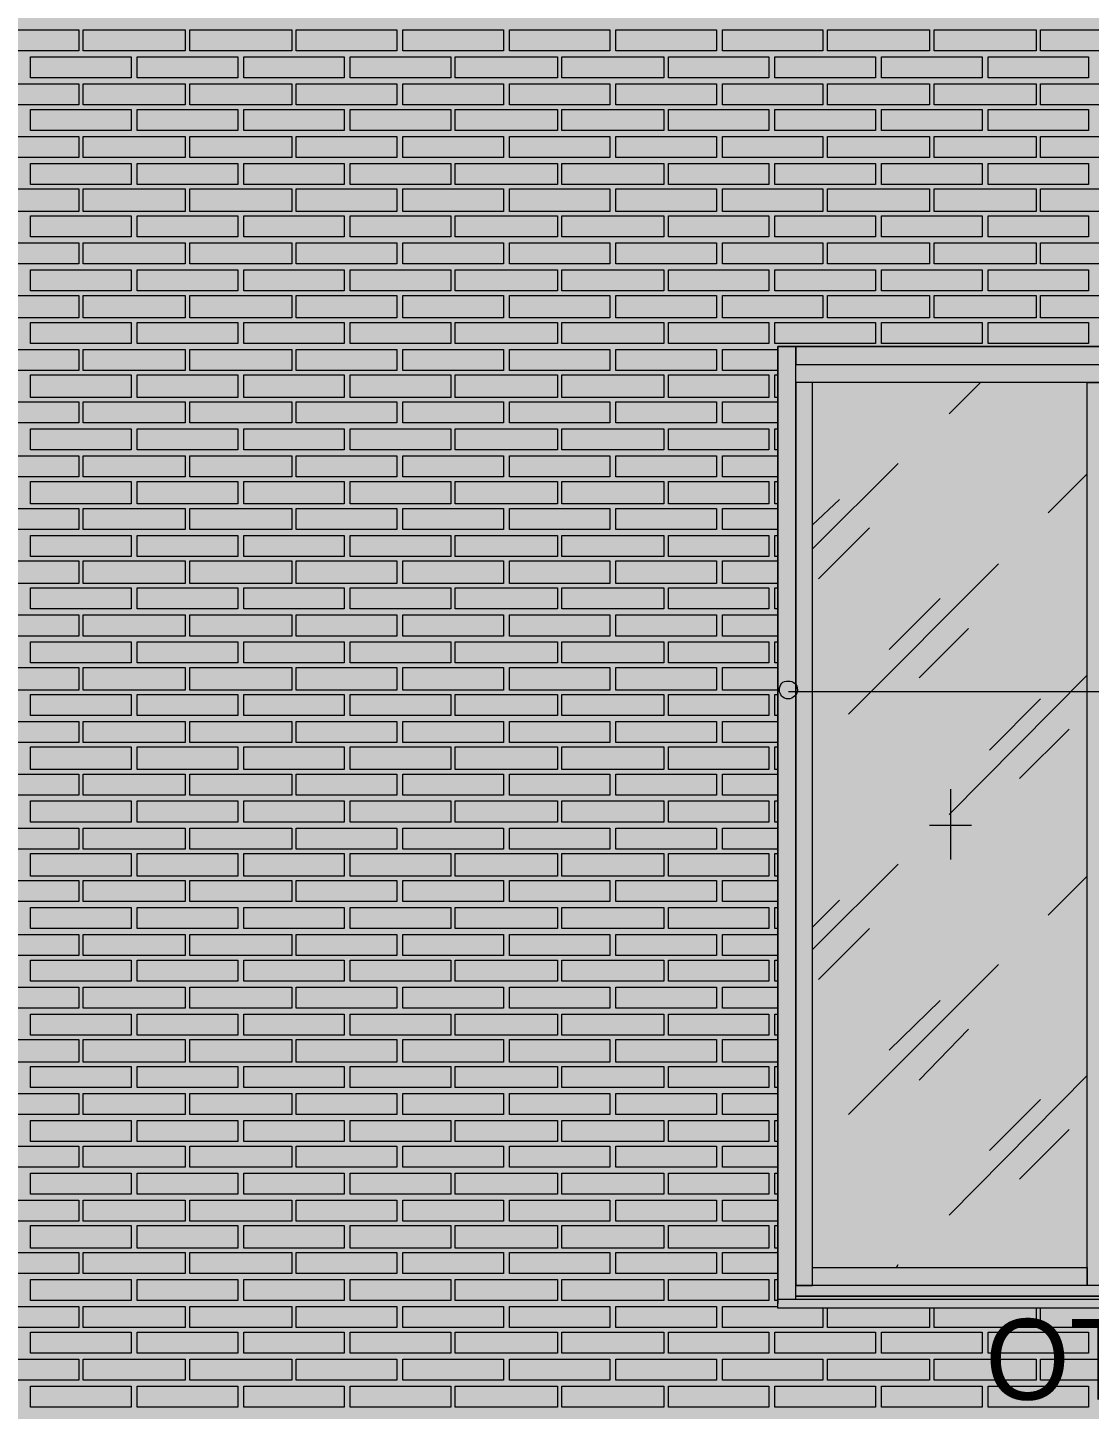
# Model space of a CAD drawing. Header units: millimetres. Extents: x -28928 to 100580, y -22867 to 36490.
# Drawn here: x 69002 to 71995, y 16595 to 20492 of the extents above; entities that cross this region are included whole.
import ezdxf

# ---------------------------------------------------------------- set-up
doc = ezdxf.new("R2010")
doc.units = ezdxf.units.MM
doc.layers.add('PDF _Геометрия', color=7, linetype='Continuous', true_color=0x8f8e8d)
doc.layers.add('PDF _Сплошная заливка', color=7, linetype='Continuous', true_color=0xffffff)
doc.layers.add('PDF _Текст', color=7, linetype='Continuous')

msp = doc.modelspace()

# ---------------------------------------------------------------- hatches: boundary and pattern name
at = {"layer": 'PDF _Сплошная заливка', "true_color": 0xdcd6cf, "transparency": 33554559}
msp.add_hatch(color=254, dxfattribs=at).paths.add_polyline_path([(64868.4, 16343.4), (64868.4, 19592.6), (66268.7, 19592.6), (66268.7, 16343.4), (82239.9, 16343.4), (82239.9, 30089.1), (52662.6, 30089.1), (52662.6, 16343.4), (62173.4, 16343.4), (62173.4, 19592.6), (64271.8, 19592.6), (64271.8, 16343.4)])

# ---------------------------------------------------------------- linework, layer by layer
at = {"layer": 'PDF _Геометрия', "lineweight": 9}
for points in [[(69145.7, 20485.3), (69145.7, 20426), (68862.2, 20426), (68862.2, 20485.3)], [(69446.1, 20485.3), (69446.1, 20426), (69158.4, 20426), (69158.4, 20485.3)], [(69746.4, 20485.3), (69746.4, 20426), (69458.7, 20426), (69458.7, 20485.3)], [(70042.6, 20485.3), (70042.6, 20426), (69759.1, 20426), (69759.1, 20485.3)], [(70343, 20485.3), (70343, 20426), (70059.5, 20426), (70059.5, 20485.3)], [(70643.4, 20485.3), (70643.4, 20426), (70359.9, 20426), (70359.9, 20485.3)], [(70943.7, 20485.3), (70943.7, 20426), (70660.3, 20426), (70660.3, 20485.3)], [(71244.1, 20485.3), (71244.1, 20426), (70960.7, 20426), (70960.7, 20485.3)], [(71544.5, 20485.3), (71544.5, 20426), (71256.8, 20426), (71256.8, 20485.3)], [(71844.9, 20485.3), (71844.9, 20426), (71557.2, 20426), (71557.2, 20485.3)], [(72141.1, 20485.3), (72141.1, 20426), (71857.6, 20426), (71857.6, 20485.3)], [(69293.7, 20349.9), (69154.1, 20349.9), (69010.3, 20349.9), (69010.3, 20409.1), (69154.1, 20409.1), (69293.7, 20409.1)], [(69594.1, 20349.9), (69450.3, 20349.9), (69310.7, 20349.9), (69310.7, 20409.1), (69450.3, 20409.1), (69594.1, 20409.1)], [(69894.5, 20349.9), (69750.7, 20349.9), (69611.1, 20349.9), (69611.1, 20409.1), (69750.7, 20409.1), (69894.5, 20409.1)], [(70194.9, 20349.9), (70051.1, 20349.9), (69911.4, 20349.9), (69911.4, 20409.1), (70051.1, 20409.1), (70194.9, 20409.1)], [(70495.3, 20349.9), (70351.4, 20349.9), (70207.6, 20349.9), (70207.6, 20409.1), (70351.4, 20409.1), (70495.3, 20409.1)], [(70795.7, 20349.9), (70651.8, 20349.9), (70508, 20349.9), (70508, 20409.1), (70651.8, 20409.1), (70795.7, 20409.1)], [(71091.8, 20349.9), (70952.2, 20349.9), (70808.4, 20349.9), (70808.4, 20409.1), (70952.2, 20409.1), (71091.8, 20409.1)], [(71392.2, 20349.9), (71252.6, 20349.9), (71108.7, 20349.9), (71108.7, 20409.1), (71252.6, 20409.1), (71392.2, 20409.1)], [(71692.6, 20349.9), (71553, 20349.9), (71409.1, 20349.9), (71409.1, 20409.1), (71553, 20409.1), (71692.6, 20409.1)], [(71993, 20349.9), (71849.1, 20349.9), (71709.5, 20349.9), (71709.5, 20409.1), (71849.1, 20409.1), (71993, 20409.1)], [(69145.7, 20333), (69145.7, 20273.7), (68862.2, 20273.7), (68862.2, 20333)], [(69446.1, 20333), (69446.1, 20273.7), (69158.4, 20273.7), (69158.4, 20333)], [(69746.4, 20333), (69746.4, 20273.7), (69458.7, 20273.7), (69458.7, 20333)], [(70042.6, 20333), (70042.6, 20273.7), (69759.1, 20273.7), (69759.1, 20333)], [(70343, 20333), (70343, 20273.7), (70059.5, 20273.7), (70059.5, 20333)], [(70643.4, 20333), (70643.4, 20273.7), (70359.9, 20273.7), (70359.9, 20333)], [(70943.7, 20333), (70943.7, 20273.7), (70660.3, 20273.7), (70660.3, 20333)], [(71244.1, 20333), (71244.1, 20273.7), (70960.7, 20273.7), (70960.7, 20333)], [(71544.5, 20333), (71544.5, 20273.7), (71256.8, 20273.7), (71256.8, 20333)], [(71844.9, 20333), (71844.9, 20273.7), (71557.2, 20273.7), (71557.2, 20333)], [(72141.1, 20333), (72141.1, 20273.7), (71857.6, 20273.7), (71857.6, 20333)], [(69293.7, 20201.8), (69154.1, 20201.8), (69010.3, 20201.8), (69010.3, 20261), (69154.1, 20261), (69293.7, 20261)], [(69594.1, 20201.8), (69450.3, 20201.8), (69310.7, 20201.8), (69310.7, 20261), (69450.3, 20261), (69594.1, 20261)], [(69894.5, 20201.8), (69750.7, 20201.8), (69611.1, 20201.8), (69611.1, 20261), (69750.7, 20261), (69894.5, 20261)], [(70194.9, 20201.8), (70051.1, 20201.8), (69911.4, 20201.8), (69911.4, 20261), (70051.1, 20261), (70194.9, 20261)], [(70495.3, 20201.8), (70351.4, 20201.8), (70207.6, 20201.8), (70207.6, 20261), (70351.4, 20261), (70495.3, 20261)], [(70795.7, 20201.8), (70651.8, 20201.8), (70508, 20201.8), (70508, 20261), (70651.8, 20261), (70795.7, 20261)], [(71091.8, 20201.8), (70952.2, 20201.8), (70808.4, 20201.8), (70808.4, 20261), (70952.2, 20261), (71091.8, 20261)], [(71392.2, 20201.8), (71252.6, 20201.8), (71108.7, 20201.8), (71108.7, 20261), (71252.6, 20261), (71392.2, 20261)], [(71692.6, 20201.8), (71553, 20201.8), (71409.1, 20201.8), (71409.1, 20261), (71553, 20261), (71692.6, 20261)], [(71993, 20201.8), (71849.1, 20201.8), (71709.5, 20201.8), (71709.5, 20261), (71849.1, 20261), (71993, 20261)], [(69145.7, 20184.9), (69145.7, 20125.7), (68862.2, 20125.7), (68862.2, 20184.9)], [(69446.1, 20184.9), (69446.1, 20125.7), (69158.4, 20125.7), (69158.4, 20184.9)], [(69746.4, 20184.9), (69746.4, 20125.7), (69458.7, 20125.7), (69458.7, 20184.9)], [(70042.6, 20184.9), (70042.6, 20125.7), (69759.1, 20125.7), (69759.1, 20184.9)], [(70343, 20184.9), (70343, 20125.7), (70059.5, 20125.7), (70059.5, 20184.9)], [(70643.4, 20184.9), (70643.4, 20125.7), (70359.9, 20125.7), (70359.9, 20184.9)], [(70943.7, 20184.9), (70943.7, 20125.7), (70660.3, 20125.7), (70660.3, 20184.9)], [(71244.1, 20184.9), (71244.1, 20125.7), (70960.7, 20125.7), (70960.7, 20184.9)], [(71544.5, 20184.9), (71544.5, 20125.7), (71256.8, 20125.7), (71256.8, 20184.9)], [(71844.9, 20184.9), (71844.9, 20125.7), (71557.2, 20125.7), (71557.2, 20184.9)], [(72141.1, 20184.9), (72141.1, 20125.7), (71857.6, 20125.7), (71857.6, 20184.9)], [(69293.7, 20049.5), (69154.1, 20049.5), (69010.3, 20049.5), (69010.3, 20108.7), (69154.1, 20108.7), (69293.7, 20108.7)], [(69594.1, 20049.5), (69450.3, 20049.5), (69310.7, 20049.5), (69310.7, 20108.7), (69450.3, 20108.7), (69594.1, 20108.7)], [(69894.5, 20049.5), (69750.7, 20049.5), (69611.1, 20049.5), (69611.1, 20108.7), (69750.7, 20108.7), (69894.5, 20108.7)], [(70194.9, 20049.5), (70051.1, 20049.5), (69911.4, 20049.5), (69911.4, 20108.7), (70051.1, 20108.7), (70194.9, 20108.7)], [(70495.3, 20049.5), (70351.4, 20049.5), (70207.6, 20049.5), (70207.6, 20108.7), (70351.4, 20108.7), (70495.3, 20108.7)], [(70795.7, 20049.5), (70651.8, 20049.5), (70508, 20049.5), (70508, 20108.7), (70651.8, 20108.7), (70795.7, 20108.7)], [(71091.8, 20049.5), (70952.2, 20049.5), (70808.4, 20049.5), (70808.4, 20108.7), (70952.2, 20108.7), (71091.8, 20108.7)], [(71392.2, 20049.5), (71252.6, 20049.5), (71108.7, 20049.5), (71108.7, 20108.7), (71252.6, 20108.7), (71392.2, 20108.7)], [(71692.6, 20049.5), (71553, 20049.5), (71409.1, 20049.5), (71409.1, 20108.7), (71553, 20108.7), (71692.6, 20108.7)], [(71993, 20049.5), (71849.1, 20049.5), (71709.5, 20049.5), (71709.5, 20108.7), (71849.1, 20108.7), (71993, 20108.7)], [(69145.7, 20036.8), (69145.7, 19973.4), (68862.2, 19973.4), (68862.2, 20036.8)], [(69446.1, 20036.8), (69446.1, 19973.4), (69158.4, 19973.4), (69158.4, 20036.8)], [(69746.4, 20036.8), (69746.4, 19973.4), (69458.7, 19973.4), (69458.7, 20036.8)], [(70042.6, 20036.8), (70042.6, 19973.4), (69759.1, 19973.4), (69759.1, 20036.8)], [(70343, 20036.8), (70343, 19973.4), (70059.5, 19973.4), (70059.5, 20036.8)], [(70643.4, 20036.8), (70643.4, 19973.4), (70359.9, 19973.4), (70359.9, 20036.8)], [(70943.7, 20036.8), (70943.7, 19973.4), (70660.3, 19973.4), (70660.3, 20036.8)], [(71244.1, 20036.8), (71244.1, 19973.4), (70960.7, 19973.4), (70960.7, 20036.8)], [(71544.5, 20036.8), (71544.5, 19973.4), (71256.8, 19973.4), (71256.8, 20036.8)], [(71844.9, 20036.8), (71844.9, 19973.4), (71557.2, 19973.4), (71557.2, 20036.8)], [(72141.1, 20036.8), (72141.1, 19973.4), (71857.6, 19973.4), (71857.6, 20036.8)], [(69293.7, 19901.4), (69154.1, 19901.4), (69010.3, 19901.4), (69010.3, 19960.7), (69154.1, 19960.7), (69293.7, 19960.7)], [(69594.1, 19901.4), (69450.3, 19901.4), (69310.7, 19901.4), (69310.7, 19960.7), (69450.3, 19960.7), (69594.1, 19960.7)], [(69894.5, 19901.4), (69750.7, 19901.4), (69611.1, 19901.4), (69611.1, 19960.7), (69750.7, 19960.7), (69894.5, 19960.7)], [(70194.9, 19901.4), (70051.1, 19901.4), (69911.4, 19901.4), (69911.4, 19960.7), (70051.1, 19960.7), (70194.9, 19960.7)], [(70495.3, 19901.4), (70351.4, 19901.4), (70207.6, 19901.4), (70207.6, 19960.7), (70351.4, 19960.7), (70495.3, 19960.7)], [(70795.7, 19901.4), (70651.8, 19901.4), (70508, 19901.4), (70508, 19960.7), (70651.8, 19960.7), (70795.7, 19960.7)], [(71091.8, 19901.4), (70952.2, 19901.4), (70808.4, 19901.4), (70808.4, 19960.7), (70952.2, 19960.7), (71091.8, 19960.7)], [(71392.2, 19901.4), (71252.6, 19901.4), (71108.7, 19901.4), (71108.7, 19960.7), (71252.6, 19960.7), (71392.2, 19960.7)], [(71692.6, 19901.4), (71553, 19901.4), (71409.1, 19901.4), (71409.1, 19960.7), (71553, 19960.7), (71692.6, 19960.7)], [(71993, 19901.4), (71849.1, 19901.4), (71709.5, 19901.4), (71709.5, 19960.7), (71849.1, 19960.7), (71993, 19960.7)], [(69145.7, 19884.5), (69145.7, 19825.3), (68862.2, 19825.3), (68862.2, 19884.5)], [(69446.1, 19884.5), (69446.1, 19825.3), (69158.4, 19825.3), (69158.4, 19884.5)], [(69746.4, 19884.5), (69746.4, 19825.3), (69458.7, 19825.3), (69458.7, 19884.5)], [(70042.6, 19884.5), (70042.6, 19825.3), (69759.1, 19825.3), (69759.1, 19884.5)], [(70343, 19884.5), (70343, 19825.3), (70059.5, 19825.3), (70059.5, 19884.5)], [(70643.4, 19884.5), (70643.4, 19825.3), (70359.9, 19825.3), (70359.9, 19884.5)], [(70943.7, 19884.5), (70943.7, 19825.3), (70660.3, 19825.3), (70660.3, 19884.5)], [(71244.1, 19884.5), (71244.1, 19825.3), (70960.7, 19825.3), (70960.7, 19884.5)], [(71544.5, 19884.5), (71544.5, 19825.3), (71256.8, 19825.3), (71256.8, 19884.5)], [(71844.9, 19884.5), (71844.9, 19825.3), (71557.2, 19825.3), (71557.2, 19884.5)], [(72141.1, 19884.5), (72141.1, 19825.3), (71857.6, 19825.3), (71857.6, 19884.5)], [(69293.7, 19749.1), (69154.1, 19749.1), (69010.3, 19749.1), (69010.3, 19808.4), (69154.1, 19808.4), (69293.7, 19808.4)], [(69594.1, 19749.1), (69450.3, 19749.1), (69310.7, 19749.1), (69310.7, 19808.4), (69450.3, 19808.4), (69594.1, 19808.4)], [(69894.5, 19749.1), (69750.7, 19749.1), (69611.1, 19749.1), (69611.1, 19808.4), (69750.7, 19808.4), (69894.5, 19808.4)], [(70194.9, 19749.1), (70051.1, 19749.1), (69911.4, 19749.1), (69911.4, 19808.4), (70051.1, 19808.4), (70194.9, 19808.4)], [(70495.3, 19749.1), (70351.4, 19749.1), (70207.6, 19749.1), (70207.6, 19808.4), (70351.4, 19808.4), (70495.3, 19808.4)], [(70795.7, 19749.1), (70651.8, 19749.1), (70508, 19749.1), (70508, 19808.4), (70651.8, 19808.4), (70795.7, 19808.4)], [(71091.8, 19749.1), (70952.2, 19749.1), (70808.4, 19749.1), (70808.4, 19808.4), (70952.2, 19808.4), (71091.8, 19808.4)], [(71392.2, 19749.1), (71252.6, 19749.1), (71108.7, 19749.1), (71108.7, 19808.4), (71252.6, 19808.4), (71392.2, 19808.4)], [(71692.6, 19749.1), (71553, 19749.1), (71409.1, 19749.1), (71409.1, 19808.4), (71553, 19808.4), (71692.6, 19808.4)], [(71993, 19749.1), (71849.1, 19749.1), (71709.5, 19749.1), (71709.5, 19808.4), (71849.1, 19808.4), (71993, 19808.4)], [(69145.7, 19736.4), (69145.7, 19673), (68862.2, 19673), (68862.2, 19736.4)], [(69446.1, 19736.4), (69446.1, 19673), (69158.4, 19673), (69158.4, 19736.4)], [(69746.4, 19736.4), (69746.4, 19673), (69458.7, 19673), (69458.7, 19736.4)], [(70042.6, 19736.4), (70042.6, 19673), (69759.1, 19673), (69759.1, 19736.4)], [(70343, 19736.4), (70343, 19673), (70059.5, 19673), (70059.5, 19736.4)], [(70643.4, 19736.4), (70643.4, 19673), (70359.9, 19673), (70359.9, 19736.4)], [(70943.7, 19736.4), (70943.7, 19673), (70660.3, 19673), (70660.3, 19736.4)], [(71244.1, 19736.4), (71244.1, 19673), (70960.7, 19673), (70960.7, 19736.4)], [(71544.5, 19736.4), (71544.5, 19673), (71256.8, 19673), (71256.8, 19736.4)], [(71844.9, 19736.4), (71844.9, 19673), (71557.2, 19673), (71557.2, 19736.4)], [(72141.1, 19736.4), (72141.1, 19673), (71857.6, 19673), (71857.6, 19736.4)], [(69293.7, 19601), (69154.1, 19601), (69010.3, 19601), (69010.3, 19660.3), (69154.1, 19660.3), (69293.7, 19660.3)], [(69594.1, 19601), (69450.3, 19601), (69310.7, 19601), (69310.7, 19660.3), (69450.3, 19660.3), (69594.1, 19660.3)], [(69894.5, 19601), (69750.7, 19601), (69611.1, 19601), (69611.1, 19660.3), (69750.7, 19660.3), (69894.5, 19660.3)], [(70194.9, 19601), (70051.1, 19601), (69911.4, 19601), (69911.4, 19660.3), (70051.1, 19660.3), (70194.9, 19660.3)], [(70495.3, 19601), (70351.4, 19601), (70207.6, 19601), (70207.6, 19660.3), (70351.4, 19660.3), (70495.3, 19660.3)], [(70795.7, 19601), (70651.8, 19601), (70508, 19601), (70508, 19660.3), (70651.8, 19660.3), (70795.7, 19660.3)], [(71091.8, 19601), (70952.2, 19601), (70808.4, 19601), (70808.4, 19660.3), (70952.2, 19660.3), (71091.8, 19660.3)], [(71392.2, 19601), (71252.6, 19601), (71108.7, 19601), (71108.7, 19660.3), (71252.6, 19660.3), (71392.2, 19660.3)], [(71692.6, 19601), (71553, 19601), (71409.1, 19601), (71409.1, 19660.3), (71553, 19660.3), (71692.6, 19660.3)], [(71993, 19601), (71849.1, 19601), (71709.5, 19601), (71709.5, 19660.3), (71849.1, 19660.3), (71993, 19660.3)], [(69145.7, 19584.1), (69145.7, 19524.9), (68862.2, 19524.9), (68862.2, 19584.1)], [(69446.1, 19584.1), (69446.1, 19524.9), (69158.4, 19524.9), (69158.4, 19584.1)], [(69746.4, 19584.1), (69746.4, 19524.9), (69458.7, 19524.9), (69458.7, 19584.1)], [(70042.6, 19584.1), (70042.6, 19524.9), (69759.1, 19524.9), (69759.1, 19584.1)], [(70343, 19584.1), (70343, 19524.9), (70059.5, 19524.9), (70059.5, 19584.1)], [(70643.4, 19584.1), (70643.4, 19524.9), (70359.9, 19524.9), (70359.9, 19584.1)], [(70943.7, 19584.1), (70943.7, 19524.9), (70660.3, 19524.9), (70660.3, 19584.1)], [(69293.7, 19448.7), (69154.1, 19448.7), (69010.3, 19448.7), (69010.3, 19512.2), (69154.1, 19512.2), (69293.7, 19512.2)], [(69594.1, 19448.7), (69450.3, 19448.7), (69310.7, 19448.7), (69310.7, 19512.2), (69450.3, 19512.2), (69594.1, 19512.2)], [(69894.5, 19448.7), (69750.7, 19448.7), (69611.1, 19448.7), (69611.1, 19512.2), (69750.7, 19512.2), (69894.5, 19512.2)], [(70194.9, 19448.7), (70051.1, 19448.7), (69911.4, 19448.7), (69911.4, 19512.2), (70051.1, 19512.2), (70194.9, 19512.2)], [(70495.3, 19448.7), (70351.4, 19448.7), (70207.6, 19448.7), (70207.6, 19512.2), (70351.4, 19512.2), (70495.3, 19512.2)], [(70795.7, 19448.7), (70651.8, 19448.7), (70508, 19448.7), (70508, 19512.2), (70651.8, 19512.2), (70795.7, 19512.2)], [(71091.8, 19448.7), (70952.2, 19448.7), (70808.4, 19448.7), (70808.4, 19512.2), (70952.2, 19512.2), (71091.8, 19512.2)], [(69145.7, 19436), (69145.7, 19376.8), (68862.2, 19376.8), (68862.2, 19436)], [(69446.1, 19436), (69446.1, 19376.8), (69158.4, 19376.8), (69158.4, 19436)], [(69746.4, 19436), (69746.4, 19376.8), (69458.7, 19376.8), (69458.7, 19436)], [(70042.6, 19436), (70042.6, 19376.8), (69759.1, 19376.8), (69759.1, 19436)], [(70343, 19436), (70343, 19376.8), (70059.5, 19376.8), (70059.5, 19436)], [(70643.4, 19436), (70643.4, 19376.8), (70359.9, 19376.8), (70359.9, 19436)], [(70943.7, 19436), (70943.7, 19376.8), (70660.3, 19376.8), (70660.3, 19436)], [(69293.7, 19300.7), (69154.1, 19300.7), (69010.3, 19300.7), (69010.3, 19359.9), (69154.1, 19359.9), (69293.7, 19359.9)], [(69594.1, 19300.7), (69450.3, 19300.7), (69310.7, 19300.7), (69310.7, 19359.9), (69450.3, 19359.9), (69594.1, 19359.9)], [(69894.5, 19300.7), (69750.7, 19300.7), (69611.1, 19300.7), (69611.1, 19359.9), (69750.7, 19359.9), (69894.5, 19359.9)], [(70194.9, 19300.7), (70051.1, 19300.7), (69911.4, 19300.7), (69911.4, 19359.9), (70051.1, 19359.9), (70194.9, 19359.9)], [(70495.3, 19300.7), (70351.4, 19300.7), (70207.6, 19300.7), (70207.6, 19359.9), (70351.4, 19359.9), (70495.3, 19359.9)], [(70795.7, 19300.7), (70651.8, 19300.7), (70508, 19300.7), (70508, 19359.9), (70651.8, 19359.9), (70795.7, 19359.9)], [(71091.8, 19300.7), (70952.2, 19300.7), (70808.4, 19300.7), (70808.4, 19359.9), (70952.2, 19359.9), (71091.8, 19359.9)], [(69145.7, 19283.7), (69145.7, 19224.5), (68862.2, 19224.5), (68862.2, 19283.7)], [(69446.1, 19283.7), (69446.1, 19224.5), (69158.4, 19224.5), (69158.4, 19283.7)], [(69746.4, 19283.7), (69746.4, 19224.5), (69458.7, 19224.5), (69458.7, 19283.7)], [(70042.6, 19283.7), (70042.6, 19224.5), (69759.1, 19224.5), (69759.1, 19283.7)], [(70343, 19283.7), (70343, 19224.5), (70059.5, 19224.5), (70059.5, 19283.7)], [(70643.4, 19283.7), (70643.4, 19224.5), (70359.9, 19224.5), (70359.9, 19283.7)], [(70943.7, 19283.7), (70943.7, 19224.5), (70660.3, 19224.5), (70660.3, 19283.7)], [(69293.7, 19148.4), (69154.1, 19148.4), (69010.3, 19148.4), (69010.3, 19211.8), (69154.1, 19211.8), (69293.7, 19211.8)], [(69594.1, 19148.4), (69450.3, 19148.4), (69310.7, 19148.4), (69310.7, 19211.8), (69450.3, 19211.8), (69594.1, 19211.8)], [(69894.5, 19148.4), (69750.7, 19148.4), (69611.1, 19148.4), (69611.1, 19211.8), (69750.7, 19211.8), (69894.5, 19211.8)], [(70194.9, 19148.4), (70051.1, 19148.4), (69911.4, 19148.4), (69911.4, 19211.8), (70051.1, 19211.8), (70194.9, 19211.8)], [(70495.3, 19148.4), (70351.4, 19148.4), (70207.6, 19148.4), (70207.6, 19211.8), (70351.4, 19211.8), (70495.3, 19211.8)], [(70795.7, 19148.4), (70651.8, 19148.4), (70508, 19148.4), (70508, 19211.8), (70651.8, 19211.8), (70795.7, 19211.8)], [(71091.8, 19148.4), (70952.2, 19148.4), (70808.4, 19148.4), (70808.4, 19211.8), (70952.2, 19211.8), (71091.8, 19211.8)], [(69145.7, 19135.7), (69145.7, 19076.4), (68862.2, 19076.4), (68862.2, 19135.7)], [(69446.1, 19135.7), (69446.1, 19076.4), (69158.4, 19076.4), (69158.4, 19135.7)], [(69746.4, 19135.7), (69746.4, 19076.4), (69458.7, 19076.4), (69458.7, 19135.7)], [(70042.6, 19135.7), (70042.6, 19076.4), (69759.1, 19076.4), (69759.1, 19135.7)], [(70343, 19135.7), (70343, 19076.4), (70059.5, 19076.4), (70059.5, 19135.7)], [(70643.4, 19135.7), (70643.4, 19076.4), (70359.9, 19076.4), (70359.9, 19135.7)], [(70943.7, 19135.7), (70943.7, 19076.4), (70660.3, 19076.4), (70660.3, 19135.7)], [(69293.7, 19000.3), (69154.1, 19000.3), (69010.3, 19000.3), (69010.3, 19059.5), (69154.1, 19059.5), (69293.7, 19059.5)], [(69594.1, 19000.3), (69450.3, 19000.3), (69310.7, 19000.3), (69310.7, 19059.5), (69450.3, 19059.5), (69594.1, 19059.5)], [(69894.5, 19000.3), (69750.7, 19000.3), (69611.1, 19000.3), (69611.1, 19059.5), (69750.7, 19059.5), (69894.5, 19059.5)], [(70194.9, 19000.3), (70051.1, 19000.3), (69911.4, 19000.3), (69911.4, 19059.5), (70051.1, 19059.5), (70194.9, 19059.5)], [(70495.3, 19000.3), (70351.4, 19000.3), (70207.6, 19000.3), (70207.6, 19059.5), (70351.4, 19059.5), (70495.3, 19059.5)], [(70795.7, 19000.3), (70651.8, 19000.3), (70508, 19000.3), (70508, 19059.5), (70651.8, 19059.5), (70795.7, 19059.5)], [(71091.8, 19000.3), (70952.2, 19000.3), (70808.4, 19000.3), (70808.4, 19059.5), (70952.2, 19059.5), (71091.8, 19059.5)], [(69145.7, 18987.6), (69145.7, 18924.1), (68862.2, 18924.1), (68862.2, 18987.6)], [(69446.1, 18987.6), (69446.1, 18924.1), (69158.4, 18924.1), (69158.4, 18987.6)], [(69746.4, 18987.6), (69746.4, 18924.1), (69458.7, 18924.1), (69458.7, 18987.6)], [(70042.6, 18987.6), (70042.6, 18924.1), (69759.1, 18924.1), (69759.1, 18987.6)], [(70343, 18987.6), (70343, 18924.1), (70059.5, 18924.1), (70059.5, 18987.6)], [(70643.4, 18987.6), (70643.4, 18924.1), (70359.9, 18924.1), (70359.9, 18987.6)], [(70943.7, 18987.6), (70943.7, 18924.1), (70660.3, 18924.1), (70660.3, 18987.6)], [(69293.7, 18852.2), (69154.1, 18852.2), (69010.3, 18852.2), (69010.3, 18911.4), (69154.1, 18911.4), (69293.7, 18911.4)], [(69594.1, 18852.2), (69450.3, 18852.2), (69310.7, 18852.2), (69310.7, 18911.4), (69450.3, 18911.4), (69594.1, 18911.4)], [(69894.5, 18852.2), (69750.7, 18852.2), (69611.1, 18852.2), (69611.1, 18911.4), (69750.7, 18911.4), (69894.5, 18911.4)], [(70194.9, 18852.2), (70051.1, 18852.2), (69911.4, 18852.2), (69911.4, 18911.4), (70051.1, 18911.4), (70194.9, 18911.4)], [(70495.3, 18852.2), (70351.4, 18852.2), (70207.6, 18852.2), (70207.6, 18911.4), (70351.4, 18911.4), (70495.3, 18911.4)], [(70795.7, 18852.2), (70651.8, 18852.2), (70508, 18852.2), (70508, 18911.4), (70651.8, 18911.4), (70795.7, 18911.4)], [(71091.8, 18852.2), (70952.2, 18852.2), (70808.4, 18852.2), (70808.4, 18911.4), (70952.2, 18911.4), (71091.8, 18911.4)], [(69145.7, 18835.3), (69145.7, 18776), (68862.2, 18776), (68862.2, 18835.3)], [(69446.1, 18835.3), (69446.1, 18776), (69158.4, 18776), (69158.4, 18835.3)], [(69746.4, 18835.3), (69746.4, 18776), (69458.7, 18776), (69458.7, 18835.3)], [(70042.6, 18835.3), (70042.6, 18776), (69759.1, 18776), (69759.1, 18835.3)], [(70343, 18835.3), (70343, 18776), (70059.5, 18776), (70059.5, 18835.3)], [(70643.4, 18835.3), (70643.4, 18776), (70359.9, 18776), (70359.9, 18835.3)], [(70943.7, 18835.3), (70943.7, 18776), (70660.3, 18776), (70660.3, 18835.3)], [(69293.7, 18699.9), (69154.1, 18699.9), (69010.3, 18699.9), (69010.3, 18759.1), (69154.1, 18759.1), (69293.7, 18759.1)], [(69594.1, 18699.9), (69450.3, 18699.9), (69310.7, 18699.9), (69310.7, 18759.1), (69450.3, 18759.1), (69594.1, 18759.1)], [(69894.5, 18699.9), (69750.7, 18699.9), (69611.1, 18699.9), (69611.1, 18759.1), (69750.7, 18759.1), (69894.5, 18759.1)], [(70194.9, 18699.9), (70051.1, 18699.9), (69911.4, 18699.9), (69911.4, 18759.1), (70051.1, 18759.1), (70194.9, 18759.1)], [(70495.3, 18699.9), (70351.4, 18699.9), (70207.6, 18699.9), (70207.6, 18759.1), (70351.4, 18759.1), (70495.3, 18759.1)], [(70795.7, 18699.9), (70651.8, 18699.9), (70508, 18699.9), (70508, 18759.1), (70651.8, 18759.1), (70795.7, 18759.1)], [(71091.8, 18699.9), (70952.2, 18699.9), (70808.4, 18699.9), (70808.4, 18759.1), (70952.2, 18759.1), (71091.8, 18759.1)], [(69145.7, 18687.2), (69145.7, 18623.7), (68862.2, 18623.7), (68862.2, 18687.2)], [(69446.1, 18687.2), (69446.1, 18623.7), (69158.4, 18623.7), (69158.4, 18687.2)], [(69746.4, 18687.2), (69746.4, 18623.7), (69458.7, 18623.7), (69458.7, 18687.2)], [(70042.6, 18687.2), (70042.6, 18623.7), (69759.1, 18623.7), (69759.1, 18687.2)], [(70343, 18687.2), (70343, 18623.7), (70059.5, 18623.7), (70059.5, 18687.2)], [(70643.4, 18687.2), (70643.4, 18623.7), (70359.9, 18623.7), (70359.9, 18687.2)], [(70943.7, 18687.2), (70943.7, 18623.7), (70660.3, 18623.7), (70660.3, 18687.2)], [(69293.7, 18551.8), (69154.1, 18551.8), (69010.3, 18551.8), (69010.3, 18611), (69154.1, 18611), (69293.7, 18611)], [(69594.1, 18551.8), (69450.3, 18551.8), (69310.7, 18551.8), (69310.7, 18611), (69450.3, 18611), (69594.1, 18611)], [(69894.5, 18551.8), (69750.7, 18551.8), (69611.1, 18551.8), (69611.1, 18611), (69750.7, 18611), (69894.5, 18611)], [(70194.9, 18551.8), (70051.1, 18551.8), (69911.4, 18551.8), (69911.4, 18611), (70051.1, 18611), (70194.9, 18611)], [(70495.3, 18551.8), (70351.4, 18551.8), (70207.6, 18551.8), (70207.6, 18611), (70351.4, 18611), (70495.3, 18611)], [(70795.7, 18551.8), (70651.8, 18551.8), (70508, 18551.8), (70508, 18611), (70651.8, 18611), (70795.7, 18611)], [(71091.8, 18551.8), (70952.2, 18551.8), (70808.4, 18551.8), (70808.4, 18611), (70952.2, 18611), (71091.8, 18611)], [(69145.7, 18534.9), (69145.7, 18475.7), (68862.2, 18475.7), (68862.2, 18534.9)], [(69446.1, 18534.9), (69446.1, 18475.7), (69158.4, 18475.7), (69158.4, 18534.9)], [(69746.4, 18534.9), (69746.4, 18475.7), (69458.7, 18475.7), (69458.7, 18534.9)], [(70042.6, 18534.9), (70042.6, 18475.7), (69759.1, 18475.7), (69759.1, 18534.9)], [(70343, 18534.9), (70343, 18475.7), (70059.5, 18475.7), (70059.5, 18534.9)], [(70643.4, 18534.9), (70643.4, 18475.7), (70359.9, 18475.7), (70359.9, 18534.9)], [(70943.7, 18534.9), (70943.7, 18475.7), (70660.3, 18475.7), (70660.3, 18534.9)], [(69293.7, 18399.5), (69154.1, 18399.5), (69010.3, 18399.5), (69010.3, 18463), (69154.1, 18463), (69293.7, 18463)], [(69594.1, 18399.5), (69450.3, 18399.5), (69310.7, 18399.5), (69310.7, 18463), (69450.3, 18463), (69594.1, 18463)], [(69894.5, 18399.5), (69750.7, 18399.5), (69611.1, 18399.5), (69611.1, 18463), (69750.7, 18463), (69894.5, 18463)], [(70194.9, 18399.5), (70051.1, 18399.5), (69911.4, 18399.5), (69911.4, 18463), (70051.1, 18463), (70194.9, 18463)], [(70495.3, 18399.5), (70351.4, 18399.5), (70207.6, 18399.5), (70207.6, 18463), (70351.4, 18463), (70495.3, 18463)], [(70795.7, 18399.5), (70651.8, 18399.5), (70508, 18399.5), (70508, 18463), (70651.8, 18463), (70795.7, 18463)], [(71091.8, 18399.5), (70952.2, 18399.5), (70808.4, 18399.5), (70808.4, 18463), (70952.2, 18463), (71091.8, 18463)], [(69145.7, 18386.8), (69145.7, 18327.6), (68862.2, 18327.6), (68862.2, 18386.8)], [(69446.1, 18386.8), (69446.1, 18327.6), (69158.4, 18327.6), (69158.4, 18386.8)], [(69746.4, 18386.8), (69746.4, 18327.6), (69458.7, 18327.6), (69458.7, 18386.8)], [(70042.6, 18386.8), (70042.6, 18327.6), (69759.1, 18327.6), (69759.1, 18386.8)], [(70343, 18386.8), (70343, 18327.6), (70059.5, 18327.6), (70059.5, 18386.8)], [(70643.4, 18386.8), (70643.4, 18327.6), (70359.9, 18327.6), (70359.9, 18386.8)], [(70943.7, 18386.8), (70943.7, 18327.6), (70660.3, 18327.6), (70660.3, 18386.8)], [(69293.7, 18251.4), (69154.1, 18251.4), (69010.3, 18251.4), (69010.3, 18310.7), (69154.1, 18310.7), (69293.7, 18310.7)], [(69594.1, 18251.4), (69450.3, 18251.4), (69310.7, 18251.4), (69310.7, 18310.7), (69450.3, 18310.7), (69594.1, 18310.7)], [(69894.5, 18251.4), (69750.7, 18251.4), (69611.1, 18251.4), (69611.1, 18310.7), (69750.7, 18310.7), (69894.5, 18310.7)], [(70194.9, 18251.4), (70051.1, 18251.4), (69911.4, 18251.4), (69911.4, 18310.7), (70051.1, 18310.7), (70194.9, 18310.7)], [(70495.3, 18251.4), (70351.4, 18251.4), (70207.6, 18251.4), (70207.6, 18310.7), (70351.4, 18310.7), (70495.3, 18310.7)], [(70795.7, 18251.4), (70651.8, 18251.4), (70508, 18251.4), (70508, 18310.7), (70651.8, 18310.7), (70795.7, 18310.7)], [(71091.8, 18251.4), (70952.2, 18251.4), (70808.4, 18251.4), (70808.4, 18310.7), (70952.2, 18310.7), (71091.8, 18310.7)], [(69145.7, 18234.5), (69145.7, 18175.3), (68862.2, 18175.3), (68862.2, 18234.5)], [(69446.1, 18234.5), (69446.1, 18175.3), (69158.4, 18175.3), (69158.4, 18234.5)], [(69746.4, 18234.5), (69746.4, 18175.3), (69458.7, 18175.3), (69458.7, 18234.5)], [(70042.6, 18234.5), (70042.6, 18175.3), (69759.1, 18175.3), (69759.1, 18234.5)], [(70343, 18234.5), (70343, 18175.3), (70059.5, 18175.3), (70059.5, 18234.5)], [(70643.4, 18234.5), (70643.4, 18175.3), (70359.9, 18175.3), (70359.9, 18234.5)], [(70943.7, 18234.5), (70943.7, 18175.3), (70660.3, 18175.3), (70660.3, 18234.5)], [(69293.7, 18099.1), (69154.1, 18099.1), (69010.3, 18099.1), (69010.3, 18162.6), (69154.1, 18162.6), (69293.7, 18162.6)], [(69594.1, 18099.1), (69450.3, 18099.1), (69310.7, 18099.1), (69310.7, 18162.6), (69450.3, 18162.6), (69594.1, 18162.6)], [(69894.5, 18099.1), (69750.7, 18099.1), (69611.1, 18099.1), (69611.1, 18162.6), (69750.7, 18162.6), (69894.5, 18162.6)], [(70194.9, 18099.1), (70051.1, 18099.1), (69911.4, 18099.1), (69911.4, 18162.6), (70051.1, 18162.6), (70194.9, 18162.6)], [(70495.3, 18099.1), (70351.4, 18099.1), (70207.6, 18099.1), (70207.6, 18162.6), (70351.4, 18162.6), (70495.3, 18162.6)], [(70795.7, 18099.1), (70651.8, 18099.1), (70508, 18099.1), (70508, 18162.6), (70651.8, 18162.6), (70795.7, 18162.6)], [(71091.8, 18099.1), (70952.2, 18099.1), (70808.4, 18099.1), (70808.4, 18162.6), (70952.2, 18162.6), (71091.8, 18162.6)], [(69145.7, 18086.4), (69145.7, 18027.2), (68862.2, 18027.2), (68862.2, 18086.4)], [(69446.1, 18086.4), (69446.1, 18027.2), (69158.4, 18027.2), (69158.4, 18086.4)], [(69746.4, 18086.4), (69746.4, 18027.2), (69458.7, 18027.2), (69458.7, 18086.4)], [(70042.6, 18086.4), (70042.6, 18027.2), (69759.1, 18027.2), (69759.1, 18086.4)], [(70343, 18086.4), (70343, 18027.2), (70059.5, 18027.2), (70059.5, 18086.4)], [(70643.4, 18086.4), (70643.4, 18027.2), (70359.9, 18027.2), (70359.9, 18086.4)], [(70943.7, 18086.4), (70943.7, 18027.2), (70660.3, 18027.2), (70660.3, 18086.4)], [(69293.7, 17951), (69154.1, 17951), (69010.3, 17951), (69010.3, 18010.3), (69154.1, 18010.3), (69293.7, 18010.3)], [(69594.1, 17951), (69450.3, 17951), (69310.7, 17951), (69310.7, 18010.3), (69450.3, 18010.3), (69594.1, 18010.3)], [(69894.5, 17951), (69750.7, 17951), (69611.1, 17951), (69611.1, 18010.3), (69750.7, 18010.3), (69894.5, 18010.3)], [(70194.9, 17951), (70051.1, 17951), (69911.4, 17951), (69911.4, 18010.3), (70051.1, 18010.3), (70194.9, 18010.3)], [(70495.3, 17951), (70351.4, 17951), (70207.6, 17951), (70207.6, 18010.3), (70351.4, 18010.3), (70495.3, 18010.3)], [(70795.7, 17951), (70651.8, 17951), (70508, 17951), (70508, 18010.3), (70651.8, 18010.3), (70795.7, 18010.3)], [(71091.8, 17951), (70952.2, 17951), (70808.4, 17951), (70808.4, 18010.3), (70952.2, 18010.3), (71091.8, 18010.3)], [(69145.7, 17934.1), (69145.7, 17874.9), (68862.2, 17874.9), (68862.2, 17934.1)], [(69446.1, 17934.1), (69446.1, 17874.9), (69158.4, 17874.9), (69158.4, 17934.1)], [(69746.4, 17934.1), (69746.4, 17874.9), (69458.7, 17874.9), (69458.7, 17934.1)], [(70042.6, 17934.1), (70042.6, 17874.9), (69759.1, 17874.9), (69759.1, 17934.1)], [(70343, 17934.1), (70343, 17874.9), (70059.5, 17874.9), (70059.5, 17934.1)], [(70643.4, 17934.1), (70643.4, 17874.9), (70359.9, 17874.9), (70359.9, 17934.1)], [(70943.7, 17934.1), (70943.7, 17874.9), (70660.3, 17874.9), (70660.3, 17934.1)], [(69293.7, 17803), (69154.1, 17803), (69010.3, 17803), (69010.3, 17862.2), (69154.1, 17862.2), (69293.7, 17862.2)], [(69594.1, 17803), (69450.3, 17803), (69310.7, 17803), (69310.7, 17862.2), (69450.3, 17862.2), (69594.1, 17862.2)], [(69894.5, 17803), (69750.7, 17803), (69611.1, 17803), (69611.1, 17862.2), (69750.7, 17862.2), (69894.5, 17862.2)], [(70194.9, 17803), (70051.1, 17803), (69911.4, 17803), (69911.4, 17862.2), (70051.1, 17862.2), (70194.9, 17862.2)], [(70495.3, 17803), (70351.4, 17803), (70207.6, 17803), (70207.6, 17862.2), (70351.4, 17862.2), (70495.3, 17862.2)], [(70795.7, 17803), (70651.8, 17803), (70508, 17803), (70508, 17862.2), (70651.8, 17862.2), (70795.7, 17862.2)], [(71091.8, 17803), (70952.2, 17803), (70808.4, 17803), (70808.4, 17862.2), (70952.2, 17862.2), (71091.8, 17862.2)], [(69145.7, 17786), (69145.7, 17726.8), (68862.2, 17726.8), (68862.2, 17786)], [(69446.1, 17786), (69446.1, 17726.8), (69158.4, 17726.8), (69158.4, 17786)], [(69746.4, 17786), (69746.4, 17726.8), (69458.7, 17726.8), (69458.7, 17786)], [(70042.6, 17786), (70042.6, 17726.8), (69759.1, 17726.8), (69759.1, 17786)], [(70343, 17786), (70343, 17726.8), (70059.5, 17726.8), (70059.5, 17786)], [(70643.4, 17786), (70643.4, 17726.8), (70359.9, 17726.8), (70359.9, 17786)], [(70943.7, 17786), (70943.7, 17726.8), (70660.3, 17726.8), (70660.3, 17786)], [(69293.7, 17650.7), (69154.1, 17650.7), (69010.3, 17650.7), (69010.3, 17709.9), (69154.1, 17709.9), (69293.7, 17709.9)], [(69594.1, 17650.7), (69450.3, 17650.7), (69310.7, 17650.7), (69310.7, 17709.9), (69450.3, 17709.9), (69594.1, 17709.9)], [(69894.5, 17650.7), (69750.7, 17650.7), (69611.1, 17650.7), (69611.1, 17709.9), (69750.7, 17709.9), (69894.5, 17709.9)], [(70194.9, 17650.7), (70051.1, 17650.7), (69911.4, 17650.7), (69911.4, 17709.9), (70051.1, 17709.9), (70194.9, 17709.9)], [(70495.3, 17650.7), (70351.4, 17650.7), (70207.6, 17650.7), (70207.6, 17709.9), (70351.4, 17709.9), (70495.3, 17709.9)], [(70795.7, 17650.7), (70651.8, 17650.7), (70508, 17650.7), (70508, 17709.9), (70651.8, 17709.9), (70795.7, 17709.9)], [(71091.8, 17650.7), (70952.2, 17650.7), (70808.4, 17650.7), (70808.4, 17709.9), (70952.2, 17709.9), (71091.8, 17709.9)], [(69145.7, 17638), (69145.7, 17574.5), (68862.2, 17574.5), (68862.2, 17638)], [(69446.1, 17638), (69446.1, 17574.5), (69158.4, 17574.5), (69158.4, 17638)], [(69746.4, 17638), (69746.4, 17574.5), (69458.7, 17574.5), (69458.7, 17638)], [(70042.6, 17638), (70042.6, 17574.5), (69759.1, 17574.5), (69759.1, 17638)], [(70343, 17638), (70343, 17574.5), (70059.5, 17574.5), (70059.5, 17638)], [(70643.4, 17638), (70643.4, 17574.5), (70359.9, 17574.5), (70359.9, 17638)], [(70943.7, 17638), (70943.7, 17574.5), (70660.3, 17574.5), (70660.3, 17638)], [(69293.7, 17502.6), (69154.1, 17502.6), (69010.3, 17502.6), (69010.3, 17561.8), (69154.1, 17561.8), (69293.7, 17561.8)], [(69594.1, 17502.6), (69450.3, 17502.6), (69310.7, 17502.6), (69310.7, 17561.8), (69450.3, 17561.8), (69594.1, 17561.8)], [(69894.5, 17502.6), (69750.7, 17502.6), (69611.1, 17502.6), (69611.1, 17561.8), (69750.7, 17561.8), (69894.5, 17561.8)], [(70194.9, 17502.6), (70051.1, 17502.6), (69911.4, 17502.6), (69911.4, 17561.8), (70051.1, 17561.8), (70194.9, 17561.8)], [(70495.3, 17502.6), (70351.4, 17502.6), (70207.6, 17502.6), (70207.6, 17561.8), (70351.4, 17561.8), (70495.3, 17561.8)], [(70795.7, 17502.6), (70651.8, 17502.6), (70508, 17502.6), (70508, 17561.8), (70651.8, 17561.8), (70795.7, 17561.8)], [(71091.8, 17502.6), (70952.2, 17502.6), (70808.4, 17502.6), (70808.4, 17561.8), (70952.2, 17561.8), (71091.8, 17561.8)], [(69145.7, 17485.7), (69145.7, 17426.4), (68862.2, 17426.4), (68862.2, 17485.7)], [(69446.1, 17485.7), (69446.1, 17426.4), (69158.4, 17426.4), (69158.4, 17485.7)], [(69746.4, 17485.7), (69746.4, 17426.4), (69458.7, 17426.4), (69458.7, 17485.7)], [(70042.6, 17485.7), (70042.6, 17426.4), (69759.1, 17426.4), (69759.1, 17485.7)], [(70343, 17485.7), (70343, 17426.4), (70059.5, 17426.4), (70059.5, 17485.7)], [(70643.4, 17485.7), (70643.4, 17426.4), (70359.9, 17426.4), (70359.9, 17485.7)], [(70943.7, 17485.7), (70943.7, 17426.4), (70660.3, 17426.4), (70660.3, 17485.7)], [(69293.7, 17350.3), (69154.1, 17350.3), (69010.3, 17350.3), (69010.3, 17409.5), (69154.1, 17409.5), (69293.7, 17409.5)], [(69594.1, 17350.3), (69450.3, 17350.3), (69310.7, 17350.3), (69310.7, 17409.5), (69450.3, 17409.5), (69594.1, 17409.5)], [(69894.5, 17350.3), (69750.7, 17350.3), (69611.1, 17350.3), (69611.1, 17409.5), (69750.7, 17409.5), (69894.5, 17409.5)], [(70194.9, 17350.3), (70051.1, 17350.3), (69911.4, 17350.3), (69911.4, 17409.5), (70051.1, 17409.5), (70194.9, 17409.5)], [(70495.3, 17350.3), (70351.4, 17350.3), (70207.6, 17350.3), (70207.6, 17409.5), (70351.4, 17409.5), (70495.3, 17409.5)], [(70795.7, 17350.3), (70651.8, 17350.3), (70508, 17350.3), (70508, 17409.5), (70651.8, 17409.5), (70795.7, 17409.5)], [(71091.8, 17350.3), (70952.2, 17350.3), (70808.4, 17350.3), (70808.4, 17409.5), (70952.2, 17409.5), (71091.8, 17409.5)], [(69145.7, 17337.6), (69145.7, 17278.4), (68862.2, 17278.4), (68862.2, 17337.6)], [(69446.1, 17337.6), (69446.1, 17278.4), (69158.4, 17278.4), (69158.4, 17337.6)], [(69746.4, 17337.6), (69746.4, 17278.4), (69458.7, 17278.4), (69458.7, 17337.6)], [(70042.6, 17337.6), (70042.6, 17278.4), (69759.1, 17278.4), (69759.1, 17337.6)], [(70343, 17337.6), (70343, 17278.4), (70059.5, 17278.4), (70059.5, 17337.6)], [(70643.4, 17337.6), (70643.4, 17278.4), (70359.9, 17278.4), (70359.9, 17337.6)], [(70943.7, 17337.6), (70943.7, 17278.4), (70660.3, 17278.4), (70660.3, 17337.6)], [(69293.7, 17202.2), (69154.1, 17202.2), (69010.3, 17202.2), (69010.3, 17261.4), (69154.1, 17261.4), (69293.7, 17261.4)], [(69594.1, 17202.2), (69450.3, 17202.2), (69310.7, 17202.2), (69310.7, 17261.4), (69450.3, 17261.4), (69594.1, 17261.4)], [(69894.5, 17202.2), (69750.7, 17202.2), (69611.1, 17202.2), (69611.1, 17261.4), (69750.7, 17261.4), (69894.5, 17261.4)], [(70194.9, 17202.2), (70051.1, 17202.2), (69911.4, 17202.2), (69911.4, 17261.4), (70051.1, 17261.4), (70194.9, 17261.4)], [(70495.3, 17202.2), (70351.4, 17202.2), (70207.6, 17202.2), (70207.6, 17261.4), (70351.4, 17261.4), (70495.3, 17261.4)], [(70795.7, 17202.2), (70651.8, 17202.2), (70508, 17202.2), (70508, 17261.4), (70651.8, 17261.4), (70795.7, 17261.4)], [(71091.8, 17202.2), (70952.2, 17202.2), (70808.4, 17202.2), (70808.4, 17261.4), (70952.2, 17261.4), (71091.8, 17261.4)], [(69145.7, 17185.3), (69145.7, 17126), (68862.2, 17126), (68862.2, 17185.3)], [(69446.1, 17185.3), (69446.1, 17126), (69158.4, 17126), (69158.4, 17185.3)], [(69746.4, 17185.3), (69746.4, 17126), (69458.7, 17126), (69458.7, 17185.3)], [(70042.6, 17185.3), (70042.6, 17126), (69759.1, 17126), (69759.1, 17185.3)], [(70343, 17185.3), (70343, 17126), (70059.5, 17126), (70059.5, 17185.3)], [(70643.4, 17185.3), (70643.4, 17126), (70359.9, 17126), (70359.9, 17185.3)], [(70943.7, 17185.3), (70943.7, 17126), (70660.3, 17126), (70660.3, 17185.3)], [(69293.7, 17049.9), (69154.1, 17049.9), (69010.3, 17049.9), (69010.3, 17113.4), (69154.1, 17113.4), (69293.7, 17113.4)], [(69594.1, 17049.9), (69450.3, 17049.9), (69310.7, 17049.9), (69310.7, 17113.4), (69450.3, 17113.4), (69594.1, 17113.4)], [(69894.5, 17049.9), (69750.7, 17049.9), (69611.1, 17049.9), (69611.1, 17113.4), (69750.7, 17113.4), (69894.5, 17113.4)], [(70194.9, 17049.9), (70051.1, 17049.9), (69911.4, 17049.9), (69911.4, 17113.4), (70051.1, 17113.4), (70194.9, 17113.4)], [(70495.3, 17049.9), (70351.4, 17049.9), (70207.6, 17049.9), (70207.6, 17113.4), (70351.4, 17113.4), (70495.3, 17113.4)], [(70795.7, 17049.9), (70651.8, 17049.9), (70508, 17049.9), (70508, 17113.4), (70651.8, 17113.4), (70795.7, 17113.4)], [(71091.8, 17049.9), (70952.2, 17049.9), (70808.4, 17049.9), (70808.4, 17113.4), (70952.2, 17113.4), (71091.8, 17113.4)], [(69145.7, 17037.2), (69145.7, 16978), (68862.2, 16978), (68862.2, 17037.2)], [(69446.1, 17037.2), (69446.1, 16978), (69158.4, 16978), (69158.4, 17037.2)], [(69746.4, 17037.2), (69746.4, 16978), (69458.7, 16978), (69458.7, 17037.2)], [(70042.6, 17037.2), (70042.6, 16978), (69759.1, 16978), (69759.1, 17037.2)], [(70343, 17037.2), (70343, 16978), (70059.5, 16978), (70059.5, 17037.2)], [(70643.4, 17037.2), (70643.4, 16978), (70359.9, 16978), (70359.9, 17037.2)], [(70943.7, 17037.2), (70943.7, 16978), (70660.3, 16978), (70660.3, 17037.2)], [(69293.7, 16901.8), (69154.1, 16901.8), (69010.3, 16901.8), (69010.3, 16961), (69154.1, 16961), (69293.7, 16961)], [(69594.1, 16901.8), (69450.3, 16901.8), (69310.7, 16901.8), (69310.7, 16961), (69450.3, 16961), (69594.1, 16961)], [(69894.5, 16901.8), (69750.7, 16901.8), (69611.1, 16901.8), (69611.1, 16961), (69750.7, 16961), (69894.5, 16961)], [(70194.9, 16901.8), (70051.1, 16901.8), (69911.4, 16901.8), (69911.4, 16961), (70051.1, 16961), (70194.9, 16961)], [(70495.3, 16901.8), (70351.4, 16901.8), (70207.6, 16901.8), (70207.6, 16961), (70351.4, 16961), (70495.3, 16961)], [(70795.7, 16901.8), (70651.8, 16901.8), (70508, 16901.8), (70508, 16961), (70651.8, 16961), (70795.7, 16961)], [(71091.8, 16901.8), (70952.2, 16901.8), (70808.4, 16901.8), (70808.4, 16961), (70952.2, 16961), (71091.8, 16961)], [(69145.7, 16884.9), (69145.7, 16825.7), (68862.2, 16825.7), (68862.2, 16884.9)], [(69446.1, 16884.9), (69446.1, 16825.7), (69158.4, 16825.7), (69158.4, 16884.9)], [(69746.4, 16884.9), (69746.4, 16825.7), (69458.7, 16825.7), (69458.7, 16884.9)], [(70042.6, 16884.9), (70042.6, 16825.7), (69759.1, 16825.7), (69759.1, 16884.9)], [(70343, 16884.9), (70343, 16825.7), (70059.5, 16825.7), (70059.5, 16884.9)], [(70643.4, 16884.9), (70643.4, 16825.7), (70359.9, 16825.7), (70359.9, 16884.9)], [(70943.7, 16884.9), (70943.7, 16825.7), (70660.3, 16825.7), (70660.3, 16884.9)], [(69293.7, 16753.7), (69154.1, 16753.7), (69010.3, 16753.7), (69010.3, 16813), (69154.1, 16813), (69293.7, 16813)], [(69594.1, 16753.7), (69450.3, 16753.7), (69310.7, 16753.7), (69310.7, 16813), (69450.3, 16813), (69594.1, 16813)], [(69894.5, 16753.7), (69750.7, 16753.7), (69611.1, 16753.7), (69611.1, 16813), (69750.7, 16813), (69894.5, 16813)], [(70194.9, 16753.7), (70051.1, 16753.7), (69911.4, 16753.7), (69911.4, 16813), (70051.1, 16813), (70194.9, 16813)], [(70495.3, 16753.7), (70351.4, 16753.7), (70207.6, 16753.7), (70207.6, 16813), (70351.4, 16813), (70495.3, 16813)], [(70795.7, 16753.7), (70651.8, 16753.7), (70508, 16753.7), (70508, 16813), (70651.8, 16813), (70795.7, 16813)], [(71091.8, 16753.7), (70952.2, 16753.7), (70808.4, 16753.7), (70808.4, 16813), (70952.2, 16813), (71091.8, 16813)], [(71392.2, 16753.7), (71252.6, 16753.7), (71108.7, 16753.7), (71108.7, 16813), (71252.6, 16813), (71392.2, 16813)], [(71692.6, 16753.7), (71553, 16753.7), (71409.1, 16753.7), (71409.1, 16813), (71553, 16813), (71692.6, 16813)], [(71993, 16753.7), (71849.1, 16753.7), (71709.5, 16753.7), (71709.5, 16813), (71849.1, 16813), (71993, 16813)], [(69145.7, 16736.8), (69145.7, 16677.6), (68862.2, 16677.6), (68862.2, 16736.8)], [(69446.1, 16736.8), (69446.1, 16677.6), (69158.4, 16677.6), (69158.4, 16736.8)], [(69746.4, 16736.8), (69746.4, 16677.6), (69458.7, 16677.6), (69458.7, 16736.8)], [(70042.6, 16736.8), (70042.6, 16677.6), (69759.1, 16677.6), (69759.1, 16736.8)], [(70343, 16736.8), (70343, 16677.6), (70059.5, 16677.6), (70059.5, 16736.8)], [(70643.4, 16736.8), (70643.4, 16677.6), (70359.9, 16677.6), (70359.9, 16736.8)], [(70943.7, 16736.8), (70943.7, 16677.6), (70660.3, 16677.6), (70660.3, 16736.8)], [(71244.1, 16736.8), (71244.1, 16677.6), (70960.7, 16677.6), (70960.7, 16736.8)], [(71544.5, 16736.8), (71544.5, 16677.6), (71256.8, 16677.6), (71256.8, 16736.8)], [(71844.9, 16736.8), (71844.9, 16677.6), (71557.2, 16677.6), (71557.2, 16736.8)], [(72141.1, 16736.8), (72141.1, 16677.6), (71857.6, 16677.6), (71857.6, 16736.8)], [(69293.7, 16601.4), (69154.1, 16601.4), (69010.3, 16601.4), (69010.3, 16660.7), (69154.1, 16660.7), (69293.7, 16660.7)], [(69594.1, 16601.4), (69450.3, 16601.4), (69310.7, 16601.4), (69310.7, 16660.7), (69450.3, 16660.7), (69594.1, 16660.7)], [(69894.5, 16601.4), (69750.7, 16601.4), (69611.1, 16601.4), (69611.1, 16660.7), (69750.7, 16660.7), (69894.5, 16660.7)], [(70194.9, 16601.4), (70051.1, 16601.4), (69911.4, 16601.4), (69911.4, 16660.7), (70051.1, 16660.7), (70194.9, 16660.7)], [(70495.3, 16601.4), (70351.4, 16601.4), (70207.6, 16601.4), (70207.6, 16660.7), (70351.4, 16660.7), (70495.3, 16660.7)], [(70795.7, 16601.4), (70651.8, 16601.4), (70508, 16601.4), (70508, 16660.7), (70651.8, 16660.7), (70795.7, 16660.7)], [(71091.8, 16601.4), (70952.2, 16601.4), (70808.4, 16601.4), (70808.4, 16660.7), (70952.2, 16660.7), (71091.8, 16660.7)], [(71392.2, 16601.4), (71252.6, 16601.4), (71108.7, 16601.4), (71108.7, 16660.7), (71252.6, 16660.7), (71392.2, 16660.7)], [(71692.6, 16601.4), (71553, 16601.4), (71409.1, 16601.4), (71409.1, 16660.7), (71553, 16660.7), (71692.6, 16660.7)], [(71993, 16601.4), (71849.1, 16601.4), (71709.5, 16601.4), (71709.5, 16660.7), (71849.1, 16660.7), (71993, 16660.7)]]:
    msp.add_lwpolyline(points, close=True, dxfattribs=at)
for points in [[(71117.2, 19524.9), (70960.7, 19524.9), (70960.7, 19584.1), (71117.2, 19584.1)], [(71117.2, 19448.7), (71108.7, 19448.7), (71108.7, 19512.2), (71117.2, 19512.2)], [(71117.2, 19376.8), (70960.7, 19376.8), (70960.7, 19436), (71117.2, 19436)], [(71117.2, 19300.7), (71108.7, 19300.7), (71108.7, 19359.9), (71117.2, 19359.9)], [(71117.2, 19224.5), (70960.7, 19224.5), (70960.7, 19283.7), (71117.2, 19283.7)], [(71117.2, 19148.4), (71108.7, 19148.4), (71108.7, 19211.8), (71117.2, 19211.8)], [(71117.2, 19076.4), (70960.7, 19076.4), (70960.7, 19135.7), (71117.2, 19135.7)], [(71117.2, 19000.3), (71108.7, 19000.3), (71108.7, 19059.5), (71117.2, 19059.5)], [(71117.2, 18924.1), (70960.7, 18924.1), (70960.7, 18987.6), (71117.2, 18987.6)], [(71117.2, 18852.2), (71108.7, 18852.2), (71108.7, 18911.4), (71117.2, 18911.4)], [(71117.2, 18776), (70960.7, 18776), (70960.7, 18835.3), (71117.2, 18835.3)], [(71117.2, 18699.9), (71108.7, 18699.9), (71108.7, 18759.1), (71117.2, 18759.1)], [(71117.2, 18623.7), (70960.7, 18623.7), (70960.7, 18687.2), (71117.2, 18687.2)], [(71117.2, 18551.8), (71108.7, 18551.8), (71108.7, 18611), (71117.2, 18611)], [(71117.2, 18475.7), (70960.7, 18475.7), (70960.7, 18534.9), (71117.2, 18534.9)], [(71117.2, 18399.5), (71108.7, 18399.5), (71108.7, 18463), (71117.2, 18463)], [(71117.2, 18327.6), (70960.7, 18327.6), (70960.7, 18386.8), (71117.2, 18386.8)], [(71117.2, 18251.4), (71108.7, 18251.4), (71108.7, 18310.7), (71117.2, 18310.7)], [(71117.2, 18175.3), (70960.7, 18175.3), (70960.7, 18234.5), (71117.2, 18234.5)], [(71117.2, 18099.1), (71108.7, 18099.1), (71108.7, 18162.6), (71117.2, 18162.6)], [(71117.2, 18027.2), (70960.7, 18027.2), (70960.7, 18086.4), (71117.2, 18086.4)], [(71117.2, 17951), (71108.7, 17951), (71108.7, 18010.3), (71117.2, 18010.3)], [(71117.2, 17874.9), (70960.7, 17874.9), (70960.7, 17934.1), (71117.2, 17934.1)], [(71117.2, 17803), (71108.7, 17803), (71108.7, 17862.2), (71117.2, 17862.2)], [(71117.2, 17726.8), (70960.7, 17726.8), (70960.7, 17786), (71117.2, 17786)], [(71117.2, 17650.7), (71108.7, 17650.7), (71108.7, 17709.9), (71117.2, 17709.9)], [(71117.2, 17574.5), (70960.7, 17574.5), (70960.7, 17638), (71117.2, 17638)], [(71117.2, 17502.6), (71108.7, 17502.6), (71108.7, 17561.8), (71117.2, 17561.8)], [(71117.2, 17426.4), (70960.7, 17426.4), (70960.7, 17485.7), (71117.2, 17485.7)], [(71117.2, 17350.3), (71108.7, 17350.3), (71108.7, 17409.5), (71117.2, 17409.5)], [(71117.2, 17278.4), (70960.7, 17278.4), (70960.7, 17337.6), (71117.2, 17337.6)], [(71117.2, 17202.2), (71108.7, 17202.2), (71108.7, 17261.4), (71117.2, 17261.4)], [(71117.2, 17126), (70960.7, 17126), (70960.7, 17185.3), (71117.2, 17185.3)], [(71117.2, 17049.9), (71108.7, 17049.9), (71108.7, 17113.4), (71117.2, 17113.4)], [(71117.2, 16978), (70960.7, 16978), (70960.7, 17037.2), (71117.2, 17037.2)], [(71117.2, 16901.8), (71108.7, 16901.8), (71108.7, 16961), (71117.2, 16961)], [(71244.1, 16880.7), (71244.1, 16825.7), (70960.7, 16825.7), (70960.7, 16884.9), (71117.2, 16884.9)], [(71544.5, 16880.7), (71544.5, 16825.7), (71256.8, 16825.7), (71256.8, 16880.7)], [(71844.9, 16880.7), (71844.9, 16825.7), (71557.2, 16825.7), (71557.2, 16880.7)], [(72141.1, 16880.7), (72141.1, 16825.7), (71857.6, 16825.7), (71857.6, 16880.7)]]:
    msp.add_lwpolyline(points, dxfattribs=at)
at = {"layer": 'PDF _Геометрия', "color": 7, "lineweight": 9}
for points in [[(72813.7, 19491), (72014.1, 19491), (71168, 19491), (71168, 18243), (71168, 19516.4), (71168, 19592.6), (71117.2, 19592.6), (71117.2, 19516.4), (71117.2, 18243), (71117.2, 16969.5), (71117.2, 16893.4), (71117.2, 19592.6), (72915.3, 19592.6), (72915.3, 16893.4), (72915.3, 16969.5), (72915.3, 18243), (72915.3, 19516.4), (72915.3, 19592.6), (72864.5, 19592.6), (72864.5, 19516.4)], [(71168, 16906), (71168, 16969.5), (71168, 18243), (71168, 16944.1), (71214.5, 16944.1), (71214.5, 18243), (71214.5, 19491), (71168, 19491), (71168, 19541.8), (72014.1, 19541.8), (72839.1, 19541.8), (72864.5, 19541.8), (72864.5, 19592.6), (72839.1, 19592.6), (72014.1, 19592.6), (71189.1, 19592.6), (71168, 19592.6), (71168, 19541.8), (71189.1, 19541.8), (72014.1, 19541.8), (72813.7, 19541.8)], [(71599.5, 19402.2), (71688.4, 19491)], [(71214.5, 19021.4), (71455.7, 19262.6)], [(71878.7, 19123), (71988.7, 19233)], [(71214.5, 19089.1), (71290.7, 19161)], [(71231.4, 18936.8), (71375.3, 19080.7)], [(71316.1, 18556), (71739.1, 18979.1)], [(71430.3, 18738), (71574.1, 18881.8)], [(71514.9, 18657.6), (71654.5, 18797.2)], [(71599.5, 18272.6), (71988.7, 18666)], [(71146.8, 18619.5), (73038, 18619.5)], [(71713.7, 18454.5), (71857.6, 18598.4)], [(71798.4, 18374.1), (71938, 18513.7)], [(71603.7, 18344.5), (71603.7, 18145.7)], [(71544.5, 18243), (71663, 18243)], [(71214.5, 17891.8), (71455.7, 18133)], [(71878.7, 17989.1), (71988.7, 18099.1)], [(71214.5, 17955.3), (71290.7, 18031.4)], [(71231.4, 17807.2), (71375.3, 17951)], [(71316.1, 17426.4), (71739.1, 17849.5)], [(71430.3, 17608.4), (71574.1, 17748)], [(71514.9, 17523.7), (71654.5, 17667.6)], [(71599.5, 17143), (71988.7, 17536.4)], [(71713.7, 17324.9), (71857.6, 17468.7)], [(71798.4, 17244.5), (71938, 17384.1)], [(71451.4, 16994.9), (71455.7, 17003.4)], [(72864.5, 16944.1), (71168, 16944.1)], [(72864.5, 16914.5), (71168, 16914.5), (72864.5, 16914.5)], [(72864.5, 16914.5), (71168, 16914.5)], [(71117.2, 16906), (71117.2, 16906)], [(71117.2, 16880.7), (71117.2, 16884.9)]]:
    msp.add_lwpolyline(points, dxfattribs=at)
for points in [[(72039.5, 16944.1), (71988.7, 16944.1), (71214.5, 16944.1), (71214.5, 16994.9), (71988.7, 16994.9), (71988.7, 16944.1), (71988.7, 18243), (71988.7, 19491), (72039.5, 19491), (72039.5, 18243)], [(72915.3, 16880.7), (71117.2, 16880.7), (71117.2, 16906), (72915.3, 16906)]]:
    msp.add_lwpolyline(points, close=True, dxfattribs=at)
for points in [[(71121.4, 18623.7), (71121.4, 18640.7), (71129.9, 18649.1), (71146.8, 18649.1)], [(71121.4, 18623.7), (71121.4, 18640.7), (71129.9, 18649.1), (71146.8, 18649.1)], [(71146.8, 18649.1), (71159.5, 18649.1), (71172.2, 18640.7), (71172.2, 18623.7)], [(71146.8, 18649.1), (71159.5, 18649.1), (71172.2, 18640.7), (71172.2, 18623.7)], [(71146.8, 18598.4), (71129.9, 18598.4), (71121.4, 18611), (71121.4, 18623.7)], [(71146.8, 18598.4), (71129.9, 18598.4), (71121.4, 18611), (71121.4, 18623.7)], [(71172.2, 18623.7), (71172.2, 18611), (71159.5, 18598.4), (71146.8, 18598.4)], [(71172.2, 18623.7), (71172.2, 18611), (71159.5, 18598.4), (71146.8, 18598.4)]]:
    msp.add_open_spline(points, degree=3, dxfattribs=at)
at = {"layer": 'PDF _Сплошная заливка', "lineweight": 9, "transparency": 33554559}
msp.add_solid([(71214.5, 19491), (71214.5, 16994.9), (71988.7, 19491), (71988.7, 16994.9)], dxfattribs=at)

# ---------------------------------------------------------------- texts
at = {"layer": 'PDF _Текст', "insert": (71702.2, 16734.6), "char_height": 227.71, "attachment_point": 4, "style": ''}
msp.add_mtext('ОТЛ-1', dxfattribs=at)

doc.saveas('drawing.dxf')
